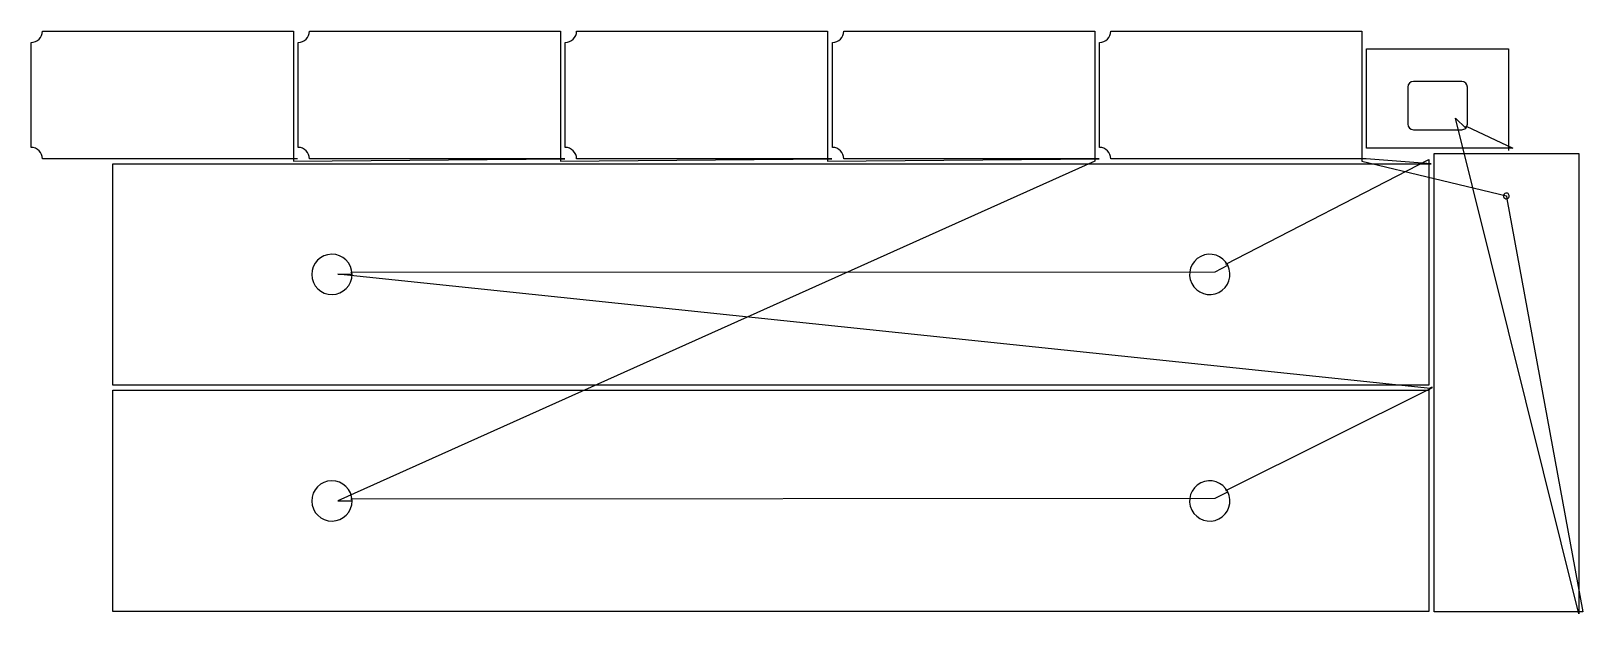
# Model space of a CAD drawing. Header units: metres. Extents: x 9 to 5481, y -2098 to -44.
import ezdxf

# ---------------------------------------------------------------- set-up
doc = ezdxf.new("R2010")
doc.units = ezdxf.units.M

msp = doc.modelspace()

# ---------------------------------------------------------------- linework, layer by layer
at = {"layer": 'TOOL_0'}
for p, q in [((49.432, -44.01), (934.432, -44.01)), ((934.432, -44.01), (934.432, -494.01)), ((991.097, -44.01), (1876.097, -44.01)), ((1876.097, -44.01), (1876.097, -494.01)), ((1932.761, -44.011), (2817.761, -44.011)), ((2817.761, -44.011), (2817.761, -494.011)), ((2874.745, -44.01), (3759.745, -44.01)), ((3759.745, -44.01), (3759.745, -494.01)), ((3816.088, -44.008), (4701.088, -44.008)), ((4701.088, -44.008), (4701.088, -494.008)), ((9.432, -454.01), (9.432, -84.01)), ((951.097, -454.01), (951.097, -84.01)), ((1892.761, -454.011), (1892.761, -84.011)), ((2834.745, -454.01), (2834.745, -84.01)), ((3776.088, -454.008), (3776.088, -84.008)), ((4718.299, -456.817), (4718.299, -106.817)), ((4718.299, -106.817), (5218.299, -106.817)), ((5218.299, -106.817), (5218.299, -456.817)), ((4863.299, -241.817), (4863.299, -371.817)), ((5053.299, -221.817), (4883.299, -221.817)), ((5073.299, -371.817), (5073.299, -241.817)), ((5465.898, -2097.97), (5032.086, -350.603)), ((5032.086, -350.603), (5067.441, -385.959)), ((5069.601, -378.598), (5233.299, -456.817)), ((4883.299, -391.817), (5053.299, -391.817)), ((5218.299, -456.817), (4718.299, -456.817)), ((4955.898, -2089.97), (4955.898, -474.97)), ((4955.898, -474.97), (5465.898, -474.97)), ((5233.299, -456.817), (5218.299, -456.817)), ((5218.299, -456.817), (5218.299, -464.817)), ((5465.898, -474.97), (5465.898, -2089.97)), ((934.432, -494.01), (49.432, -494.01)), ((297.649, -1291.421), (297.649, -511.421)), ((297.649, -511.421), (4937.649, -511.421)), ((949.432, -494.01), (934.432, -494.01)), ((934.432, -494.01), (934.432, -502.01)), ((934.432, -502.01), (1891.097, -494.01)), ((1876.097, -494.01), (991.097, -494.01)), ((3759.745, -502.01), (1091.149, -1699.491)), ((1891.097, -494.01), (1876.097, -494.01)), ((1876.097, -494.01), (1876.097, -502.01)), ((1876.097, -502.01), (2832.761, -494.011)), ((2817.761, -494.011), (1932.761, -494.011)), ((2817.761, -502.011), (3774.745, -494.01)), ((2832.761, -494.011), (2817.761, -494.011)), ((2817.761, -494.011), (2817.761, -502.011)), ((3759.745, -494.01), (2874.745, -494.01)), ((3774.745, -494.01), (3759.745, -494.01)), ((3759.745, -494.01), (3759.745, -502.01)), ((4701.088, -494.008), (3816.088, -494.008)), ((4222.213, -865.071), (4937.649, -496.421)), ((4716.088, -494.008), (4701.088, -494.008)), ((4701.088, -494.008), (4701.088, -502.008)), ((4701.088, -502.008), (5210.898, -624.97)), ((4945.649, -511.421), (4716.088, -494.008)), ((4937.649, -496.421), (4937.649, -511.421)), ((4937.649, -511.421), (4937.649, -1291.421)), ((4937.649, -511.421), (4945.649, -511.421)), ((5210.898, -624.97), (5212.613, -634.821)), ((5212.613, -634.821), (5480.898, -2089.97)), ((4183.896, -891.957), (4228.53, -869.423)), ((1091.148, -901.209), (1141.146, -900.703)), ((4943.306, -1304.046), (1091.148, -901.209)), ((1137.4, -894.008), (4183.896, -891.957)), ((4937.649, -1291.421), (297.649, -1291.421)), ((297.649, -2089.703), (297.649, -1309.703)), ((297.649, -1309.703), (4937.649, -1309.703)), ((4222.213, -1663.353), (4949.921, -1299.965)), ((4937.649, -1309.703), (4943.306, -1304.046)), ((4937.649, -1309.703), (4937.649, -2089.703)), ((1137.4, -1692.29), (4183.895, -1690.239)), ((4183.895, -1690.239), (4228.53, -1667.705)), ((1091.149, -1699.491), (1141.146, -1698.985)), ((4937.649, -2089.703), (297.649, -2089.703)), ((5465.898, -2089.97), (4955.898, -2089.97)), ((5480.898, -2089.97), (5465.898, -2089.97)), ((5465.898, -2089.97), (5465.898, -2097.97))]:
    msp.add_line(p, q, dxfattribs=at)
for centre, radius, start, end in [((9.432, -44.01), 40, 270, 0), ((951.097, -44.01), 40, 270, 0), ((1892.761, -44.011), 40, 270, 0), ((2834.745, -44.01), 40, 270, 0), ((3776.088, -44.008), 40, 270, 0), ((4883.299, -241.817), 20, 90, 180), ((5053.299, -241.817), 20, 0, 90), ((4883.299, -371.817), 20, 180, 270), ((5053.299, -371.817), 20, 315, 0), ((5061.784, -380.302), 8, 315, 12.29733), ((5053.299, -371.817), 20, 270, 315), ((9.432, -494.01), 40, 0, 90), ((951.097, -494.01), 40, 0, 90), ((1892.761, -494.011), 40, 0, 90), ((2834.745, -494.01), 40, 0, 90), ((3776.088, -494.008), 40, 0, 90), ((5210.898, -624.969), 10, 99.874888, 279.874888), ((5210.898, -624.969), 10, 279.874888, 99.874888), ((1070.15, -901.422), 71, 0.580233, 180.580225), ((4165.149, -901.421), 71, 26.787001, 206.787001), ((4165.149, -901.421), 71, 206.787001, 26.787001), ((4221.388, -873.028), 8, 26.782844, 84.080593), ((1070.149, -901.422), 71, 180.580233, 0.580225), ((1133.146, -900.783), 8, 0.572939, 57.875425), ((4947.649, -1309.703), 10, 76.867094, 180), ((1070.15, -1699.704), 71, 0.580233, 180.580225), ((4165.149, -1699.703), 71, 26.787001, 206.787001), ((1133.146, -1699.065), 8, 0.572939, 57.875425), ((4165.149, -1699.703), 71, 206.787001, 26.787001), ((4221.388, -1671.31), 8, 26.782844, 84.080593), ((1070.149, -1699.704), 71, 180.580233, 0.580225)]:
    msp.add_arc(centre, radius, start, end, dxfattribs=at)

doc.saveas('drawing.dxf')
